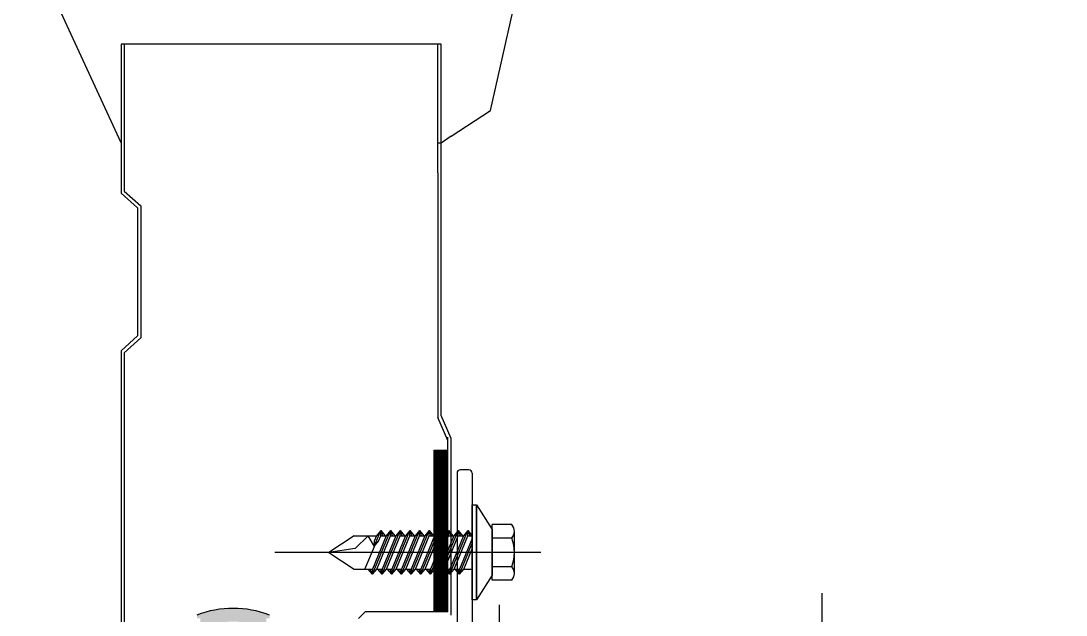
# Model space of a CAD drawing. Header units: millimetres. Extents: x 1448 to 104164, y -19509 to -89.
# Drawn here: x 103182.5 to 103340.8, y -1362.4 to -1272.4 of the extents above; entities that cross this region are included whole.
import ezdxf

# ---------------------------------------------------------------- set-up
doc = ezdxf.new("R2010")
doc.units = ezdxf.units.MM
doc.header["$LTSCALE"] = 60
doc.header["$MEASUREMENT"] = 0
doc.header["$PDSIZE"] = -10
doc.linetypes.add('CEN', pattern=[62, 60, -1, 0, -1])
doc.linetypes.add('HID', pattern=[2.5, 1.5, -1])
doc.layers.get('0').update_dxf_attribs({"linetype": 'CONTINUOUS'})
doc.layers.get('Defpoints').update_dxf_attribs({"color": 171, "linetype": 'CONTINUOUS'})
for name, color, linetype in [('2', 3, 'CONTINUOUS'), ('BOLT', 8, 'CONTINUOUS'), ('cen', 14, 'CONTINUOUS'), ('DIM', 7, 'CONTINUOUS'), ('ITXT', 7, 'CONTINUOUS'), ('PANEL', 9, 'CONTINUOUS'), ('WID', 7, 'CONTINUOUS')]:
    doc.layers.add(name, color=color, linetype=linetype)

# ---------------------------------------------------------------- blocks, each defined once
blk = doc.blocks.new('WINDOW')
at = {"color": 7, "ltscale": 0.3}
for p, q in [((10685.97, 479635.17), (10684.47, 479634.09)), ((10684.47, 479634.09), (10683.97, 479634.09))]:
    blk.add_line(p, q, dxfattribs=at)
at = {"layer": 'ITXT', "color": 7}
for points in [[(10635.97, 479634.14), (10621.45, 479665.71), (10620.8, 479674.13), (10622.74, 479680.6), (10625.33, 479685.78), (10650.56, 479706.5)], [(10685.97, 479635.17), (10691.96, 479639.06), (10696.49, 479659.24), (10698.43, 479665.06), (10699.08, 479672.19), (10695.2, 479677.37), (10668.68, 479701.97)]]:
    blk.add_lwpolyline(points, dxfattribs=at)
blk = doc.blocks.new('side roll')
at = {"color": 7}
for radius in [29.3, 24.3]:
    blk.add_circle((-19088.98, 501497.7), radius, dxfattribs=at)
at = {"color": 4}
for radius in [16.25, 14.31, 11.81]:
    blk.add_circle((-19088.98, 501497.7), radius, dxfattribs=at)
at = {"color": 6}
blk.add_circle((-19088.98, 501497.7), 11.03, dxfattribs=at)
for radius in [5.43, 4.92]:
    blk.add_circle((-19088.98, 501497.7), radius)
at = {"layer": 'cen'}
for p, q in [((-19088.98, 501534.7), (-19088.98, 501460.7)), ((-19125.98, 501497.7), (-19051.98, 501497.7))]:
    blk.add_line(p, q, dxfattribs=at)
blk = doc.blocks.new('SH')
at = {"color": 7, "linetype": 'CEN'}
for p, q in [((-17791.97, 501589.09), (-17793.27, 501589.09)), ((-17791.97, 501563.89), (-17793.27, 501563.89)), ((-17791.97, 501459.61), (-17793.27, 501459.61))]:
    blk.add_line(p, q, dxfattribs=at)
at = {"color": 1}
for p, q in [((-17787.31, 501547.68), (-17787.31, 501568.66)), ((-17738.5, 501517.35), (-17738.5, 501551.05)), ((-17757.88, 501549.57), (-17758.12, 501511.98)), ((-17722.89, 501533.4), (-17753.83, 501533.4))]:
    blk.add_line(p, q, dxfattribs=at)
at = {"color": 7}
for p, q in [((-17793.77, 501559.96), (-17793.77, 501561.13)), ((-17791.47, 501537.42), (-17791.47, 501558.96)), ((-17793.77, 501536.03), (-17793.77, 501556.51)), ((-17789.77, 501528.08), (-17789.77, 501536.99)), ((-17772.25, 501524.01), (-17772.25, 501534.23)), ((-17747.75, 501517.99), (-17747.75, 501528.59)), ((-17789.77, 501489.94), (-17789.77, 501481.04)), ((-17793.77, 501482), (-17793.77, 501460.11)), ((-17791.47, 501480.6), (-17791.47, 501460.11))]:
    blk.add_line(p, q, dxfattribs=at)
for p, q in [((-17770.21, 501539.51), (-17770.9, 501539.69)), ((-17771.63, 501534.71), (-17771.53, 501539.22)), ((-17767.49, 501533.65), (-17769.88, 501539.22)), ((-17789.27, 501536.86), (-17791.47, 501537.42)), ((-17772.25, 501532.5), (-17789.27, 501536.86)), ((-17789.77, 501534.61), (-17793.39, 501535.54)), ((-17747.75, 501528.59), (-17771.63, 501534.71)), ((-17749.01, 501530.98), (-17768.51, 501535.98)), ((-17749.01, 501528.92), (-17749.01, 501530.98)), ((-17743.97, 501530.37), (-17747.24, 501530.37)), ((-17738.5, 501527.15), (-17747.75, 501528.59)), ((-17746.26, 501528.36), (-17747.75, 501528.59)), ((-17724.85, 501511.06), (-17789.39, 501527.6)), ((-17713.77, 501517.51), (-17747.75, 501526.22)), ((-17748.38, 501517.51), (-17771.88, 501523.53)), ((-17762.87, 501520.74), (-17762.87, 501518.58)), ((-17753.99, 501515.91), (-17762.49, 501518.09)), ((-17753.37, 501518.31), (-17753.37, 501516.4)), ((-17714.06, 501517.59), (-17724.04, 501511.2)), ((-17713.77, 501517.51), (-17723.33, 501511.08)), ((-17713.77, 501500.51), (-17713.77, 501517.51)), ((-17723.77, 501507.77), (-17723.77, 501510.25)), ((-17724.85, 501506.96), (-17789.39, 501490.42)), ((-17714.06, 501500.44), (-17724.04, 501506.82)), ((-17713.77, 501500.51), (-17723.33, 501506.94)), ((-17713.77, 501500.51), (-17791.47, 501480.6)), ((-17789.77, 501483.41), (-17793.39, 501482.48))]:
    blk.add_line(p, q)
at = {"color": 1, "linetype": 'HID'}
for p, q in [((-17762.87, 501520.74), (-17762.63, 501532.41)), ((-17753.37, 501518.31), (-17753.13, 501529.97))]:
    blk.add_line(p, q, dxfattribs=at)
at = {"color": 2}
for p, q in [((-17753.37, 501517.83), (-17762.87, 501520.48)), ((-17762.87, 501519.88), (-17753.37, 501517.83)), ((-17753.38, 501517.34), (-17762.87, 501519.88)), ((-17762.87, 501519.34), (-17753.38, 501517.34)), ((-17753.36, 501516.87), (-17762.87, 501519.34)), ((-17762.87, 501518.74), (-17753.36, 501516.87)), ((-17753.37, 501516.4), (-17762.87, 501518.74))]:
    blk.add_line(p, q, dxfattribs=at)
at = {"color": 7}
for centre, start, end in [((-17793.27, 501588.59), 90, 180), ((-17791.97, 501588.59), 0, 90), ((-17793.27, 501564.39), 180, 270), ((-17791.97, 501564.39), 270, 0), ((-17793.27, 501460.11), 180, 270), ((-17791.97, 501460.11), 270, 0)]:
    blk.add_arc(centre, 0.5, start, end, dxfattribs=at)
for centre, radius, start, end in [((-17738.49, 501533.42), 9.27, 255.5822, 199.1898), ((-17771.03, 501539.2), 0.5, 75.6272, 178.7238), ((-17770.34, 501539.03), 0.5, 23.1835, 75.6272), ((-17738.5, 501533.4), 6.25, 252.2333, 209.0028), ((-17761.89, 501521.22), 16.16, 37.1659, 114.0885), ((-17793.27, 501536.03), 0.5, 180, 255.6272), ((-17771.75, 501534.23), 0.5, 75.6272, 180), ((-17789.27, 501528.08), 0.5, 180, 255.6272), ((-17771.75, 501524.01), 0.5, 180, 255.6272), ((-17762.37, 501518.58), 0.5, 180, 255.6272), ((-17748.25, 501517.99), 0.5, 255.6272, 0), ((-17753.87, 501516.4), 0.5, 255.6272, 0), ((-17724.6, 501512.03), 1, 255.6272, 303.9338), ((-17722.77, 501510.25), 1, 123.9338, 180), ((-17722.77, 501507.77), 1, 180, 236.0662), ((-17724.6, 501505.99), 1, 56.0662, 104.3728), ((-17789.27, 501489.94), 0.5, 104.3728, 180), ((-17793.27, 501482), 0.5, 104.3728, 180)]:
    blk.add_arc(centre, radius, start, end)
at = {"layer": '2', "ltscale": 0.3}
blk.add_line((-17793.77, 501556.51), (-17793.77, 501558.88), dxfattribs=at)
at = {"layer": 'Defpoints', "color": 0, "linetype": 'ByBlock'}
blk.add_point((-17786.09, 501558.09), dxfattribs=at)
at = {"layer": 'DIM', "color": 7}
for p, q in [((-17793.77, 501588.59), (-17793.77, 501564.39)), ((-17791.47, 501588.59), (-17791.47, 501564.39)), ((-17793.77, 501564.39), (-17793.52, 501561.51)), ((-17791.47, 501564.39), (-17791.39, 501563.47)), ((-17791.06, 501552.48), (-17790.27, 501555.05))]:
    blk.add_line(p, q, dxfattribs=at)
blk.add_circle((-17787.31, 501558.09), 3.75, dxfattribs=at)
for centre, radius, start, end in [((-17787.31, 501558.09), 6.75, 236.1855, 131.4873), ((-17788.65, 501558.07), 5.97, 121.6306, 149.0857), ((-17787.31, 501558.09), 4.25, 191.755, 168.245), ((-17795.39, 501558.23), 2.37, 313.3216, 46.6784)]:
    blk.add_arc(centre, radius, start, end, dxfattribs=at)
blk = doc.blocks.new('SELF')
at = {"layer": 'BOLT', "color": 10}
for p, q in [((-19197.01, 501454.87), (-19193.6, 501463.17)), ((-19197.01, 501454.87), (-19193.6, 501463.17)), ((-19196.67, 501460.16), (-19195.43, 501463.17)), ((-19196.67, 501460.16), (-19195.43, 501463.17)), ((-19195.18, 501454.87), (-19191.76, 501463.17)), ((-19195.18, 501454.87), (-19191.76, 501463.17)), ((-19193.35, 501454.87), (-19189.93, 501463.17)), ((-19193.35, 501454.87), (-19189.93, 501463.17)), ((-19191.51, 501454.87), (-19188.1, 501463.17)), ((-19191.51, 501454.87), (-19188.1, 501463.17)), ((-19189.68, 501454.87), (-19186.26, 501463.17)), ((-19189.68, 501454.87), (-19186.26, 501463.17)), ((-19187.85, 501454.87), (-19184.43, 501463.17)), ((-19187.85, 501454.87), (-19184.43, 501463.17)), ((-19186.02, 501454.87), (-19182.6, 501463.17)), ((-19186.02, 501454.87), (-19182.6, 501463.17)), ((-19184.18, 501454.87), (-19180.77, 501463.17)), ((-19184.18, 501454.87), (-19180.77, 501463.17)), ((-19182.35, 501454.87), (-19178.93, 501463.17)), ((-19182.35, 501454.87), (-19178.93, 501463.17)), ((-19180.52, 501454.87), (-19178.12, 501460.77))]:
    blk.add_line(p, q, dxfattribs=at)
at = {"layer": 'BOLT'}
for p, q in [((-19170.62, 501464.27), (-19174.32, 501464.27)), ((-19174.32, 501453.77), (-19174.32, 501464.27)), ((-19170.12, 501454.95), (-19170.12, 501463.09)), ((-19200.49, 501462.17), (-19196.23, 501462.17)), ((-19195.43, 501462.17), (-19194.4, 501462.17)), ((-19193.6, 501462.17), (-19192.57, 501462.17)), ((-19191.76, 501462.17), (-19190.73, 501462.17)), ((-19189.93, 501462.17), (-19188.9, 501462.17)), ((-19188.1, 501462.17), (-19187.07, 501462.17)), ((-19186.26, 501462.17), (-19185.24, 501462.17)), ((-19184.43, 501462.17), (-19183.4, 501462.17)), ((-19182.6, 501462.17), (-19181.57, 501462.17)), ((-19180.77, 501462.17), (-19179.74, 501462.17)), ((-19178.93, 501462.17), (-19178.12, 501462.17)), ((-19170.62, 501461.73), (-19174.32, 501461.73)), ((-19200.49, 501455.87), (-19197.01, 501455.87)), ((-19196.21, 501455.87), (-19195.18, 501455.87)), ((-19194.38, 501455.87), (-19193.35, 501455.87)), ((-19192.54, 501455.87), (-19191.51, 501455.87)), ((-19190.71, 501455.87), (-19189.68, 501455.87)), ((-19188.88, 501455.87), (-19187.85, 501455.87)), ((-19187.04, 501455.87), (-19186.02, 501455.87)), ((-19185.21, 501455.87), (-19184.18, 501455.87)), ((-19183.38, 501455.87), (-19182.35, 501455.87)), ((-19181.55, 501455.87), (-19180.52, 501455.87)), ((-19179.71, 501455.87), (-19178.12, 501455.87)), ((-19170.62, 501456.3), (-19174.32, 501456.3)), ((-19170.62, 501453.77), (-19174.32, 501453.77))]:
    blk.add_line(p, q, dxfattribs=at)
for points in [[(-19177.32, 501468.02), (-19177.32, 501450.02), (-19178.12, 501450.02), (-19178.12, 501468.02)], [(-19174.32, 501463.32), (-19174.32, 501454.72), (-19177.32, 501450.02), (-19177.32, 501468.02)], [(-19193.6, 501463.17), (-19194.4, 501462.17), (-19197.01, 501455.87), (-19197.01, 501454.87), (-19196.21, 501455.87), (-19193.6, 501462.17)], [(-19195.43, 501463.17), (-19196.23, 501462.17), (-19196.67, 501461.16), (-19196.67, 501460.16), (-19195.86, 501461.16), (-19195.43, 501462.17)], [(-19191.76, 501463.17), (-19192.57, 501462.17), (-19195.18, 501455.87), (-19195.18, 501454.87), (-19194.38, 501455.87), (-19191.76, 501462.17)], [(-19189.93, 501463.17), (-19190.73, 501462.17), (-19193.35, 501455.87), (-19193.35, 501454.87), (-19192.54, 501455.87), (-19189.93, 501462.17)], [(-19188.1, 501463.17), (-19188.9, 501462.17), (-19191.51, 501455.87), (-19191.51, 501454.87), (-19190.71, 501455.87), (-19188.1, 501462.17)], [(-19186.26, 501463.17), (-19187.07, 501462.17), (-19189.68, 501455.87), (-19189.68, 501454.87), (-19188.88, 501455.87), (-19186.26, 501462.17)], [(-19184.43, 501463.17), (-19185.24, 501462.17), (-19187.85, 501455.87), (-19187.85, 501454.87), (-19187.04, 501455.87), (-19184.43, 501462.17)], [(-19182.6, 501463.17), (-19183.4, 501462.17), (-19186.02, 501455.87), (-19186.02, 501454.87), (-19185.21, 501455.87), (-19182.6, 501462.17)], [(-19180.77, 501463.17), (-19181.57, 501462.17), (-19184.18, 501455.87), (-19184.18, 501454.87), (-19183.38, 501455.87), (-19180.77, 501462.17)], [(-19178.93, 501463.17), (-19179.74, 501462.17), (-19182.35, 501455.87), (-19182.35, 501454.87), (-19181.55, 501455.87), (-19178.93, 501462.17)]]:
    blk.add_lwpolyline(points, close=True, dxfattribs=at)
for points in [[(-19195.03, 501462.17), (-19195.43, 501463.17), (-19194.63, 501462.17)], [(-19193.19, 501462.17), (-19193.6, 501463.17), (-19192.79, 501462.17)], [(-19191.36, 501462.17), (-19191.76, 501463.17), (-19190.96, 501462.17)], [(-19189.53, 501462.17), (-19189.93, 501463.17), (-19189.13, 501462.17)], [(-19187.7, 501462.17), (-19188.1, 501463.17), (-19187.29, 501462.17)], [(-19185.86, 501462.17), (-19186.26, 501463.17), (-19185.46, 501462.17)], [(-19184.03, 501462.17), (-19184.43, 501463.17), (-19183.63, 501462.17)], [(-19182.2, 501462.17), (-19182.6, 501463.17), (-19181.79, 501462.17)], [(-19180.36, 501462.17), (-19180.77, 501463.17), (-19179.96, 501462.17)], [(-19178.53, 501462.17), (-19178.93, 501463.17), (-19178.13, 501462.17)], [(-19198.44, 501455.87), (-19196.64, 501460.15), (-19197.81, 501462.17), (-19200.31, 501459.75), (-19205.29, 501459.02)], [(-19200.49, 501462.17), (-19205.29, 501459.02), (-19200.49, 501455.87)], [(-19178.12, 501461.65), (-19180.52, 501455.87), (-19180.52, 501454.87), (-19179.71, 501455.87), (-19178.12, 501459.71)], [(-19197.42, 501455.87), (-19197.01, 501454.87), (-19197.82, 501455.87)], [(-19197.42, 501455.87), (-19197.01, 501454.87), (-19197.82, 501455.87)], [(-19195.58, 501455.87), (-19195.18, 501454.87), (-19195.98, 501455.87)], [(-19195.58, 501455.87), (-19195.18, 501454.87), (-19195.98, 501455.87)], [(-19193.75, 501455.87), (-19193.35, 501454.87), (-19194.15, 501455.87)], [(-19193.75, 501455.87), (-19193.35, 501454.87), (-19194.15, 501455.87)], [(-19191.92, 501455.87), (-19191.51, 501454.87), (-19192.32, 501455.87)], [(-19191.92, 501455.87), (-19191.51, 501454.87), (-19192.32, 501455.87)], [(-19190.08, 501455.87), (-19189.68, 501454.87), (-19190.49, 501455.87)], [(-19190.08, 501455.87), (-19189.68, 501454.87), (-19190.49, 501455.87)], [(-19188.25, 501455.87), (-19187.85, 501454.87), (-19188.65, 501455.87)], [(-19188.25, 501455.87), (-19187.85, 501454.87), (-19188.65, 501455.87)], [(-19186.42, 501455.87), (-19186.02, 501454.87), (-19186.82, 501455.87)], [(-19186.42, 501455.87), (-19186.02, 501454.87), (-19186.82, 501455.87)], [(-19184.58, 501455.87), (-19184.18, 501454.87), (-19184.99, 501455.87)], [(-19184.58, 501455.87), (-19184.18, 501454.87), (-19184.99, 501455.87)], [(-19182.75, 501455.87), (-19182.35, 501454.87), (-19183.15, 501455.87)], [(-19182.75, 501455.87), (-19182.35, 501454.87), (-19183.15, 501455.87)], [(-19180.92, 501455.87), (-19180.52, 501454.87), (-19181.32, 501455.87)]]:
    blk.add_lwpolyline(points, dxfattribs=at)
for centre, radius, start, end in [((-19171.98, 501463), 1.86, 316.9662, 43.0338), ((-19177.73, 501459.02), 7.61, 339.1195, 20.8805), ((-19171.98, 501455.03), 1.86, 316.9662, 43.0338)]:
    blk.add_arc(centre, radius, start, end, dxfattribs=at)
at = {"layer": 'cen'}
blk.add_line((-19165.12, 501459.02), (-19215.47, 501459.02), dxfattribs=at)
blk = doc.blocks.new('*X24')
at = {"color": 0}
for p, q in [((586.88, 374.93), (588.76, 376.8)), ((586.88, 375.1), (588.58, 376.8)), ((586.88, 375.28), (588.4, 376.8)), ((586.88, 375.46), (588.23, 376.8)), ((586.88, 375.63), (588.05, 376.8)), ((586.88, 375.81), (587.87, 376.8)), ((586.88, 375.99), (587.7, 376.8)), ((586.88, 376.16), (587.52, 376.8)), ((586.88, 376.34), (587.34, 376.8)), ((586.88, 376.52), (587.17, 376.8)), ((586.88, 376.69), (586.99, 376.8)), ((588.86, 374.75), (586.88, 376.73)), ((588.68, 374.75), (586.88, 376.55)), ((588.5, 374.75), (586.88, 376.37)), ((588.33, 374.75), (586.88, 376.2)), ((588.15, 374.75), (586.88, 376.02)), ((587.97, 374.75), (586.88, 375.84)), ((587.8, 374.75), (586.88, 375.67)), ((587.62, 374.75), (586.88, 375.49)), ((587.44, 374.75), (586.88, 375.31)), ((589.03, 374.75), (586.98, 376.8)), ((587.06, 374.75), (589.11, 376.8)), ((589.21, 374.75), (587.16, 376.8)), ((587.24, 374.75), (589.29, 376.8)), ((589.39, 374.75), (587.34, 376.8)), ((587.41, 374.75), (589.46, 376.8)), ((589.56, 374.75), (587.51, 376.8)), ((587.59, 374.75), (589.64, 376.8)), ((589.74, 374.75), (587.69, 376.8)), ((587.77, 374.75), (589.82, 376.8)), ((589.92, 374.75), (587.87, 376.8)), ((587.95, 374.75), (590, 376.8)), ((590.09, 374.75), (588.04, 376.8)), ((588.12, 374.75), (590.17, 376.8)), ((590.27, 374.75), (588.22, 376.8)), ((588.3, 374.75), (590.35, 376.8)), ((590.45, 374.75), (588.4, 376.8)), ((588.48, 374.75), (590.53, 376.8)), ((590.63, 374.75), (588.58, 376.8)), ((588.65, 374.75), (590.7, 376.8)), ((590.8, 374.75), (588.75, 376.8)), ((588.83, 374.75), (590.88, 376.8)), ((590.98, 374.75), (588.93, 376.8)), ((589.01, 374.75), (591.06, 376.8)), ((591.16, 374.75), (589.11, 376.8)), ((589.18, 374.75), (591.23, 376.8)), ((591.33, 374.75), (589.28, 376.8)), ((589.36, 374.75), (591.41, 376.8)), ((591.51, 374.75), (589.46, 376.8)), ((589.54, 374.75), (591.59, 376.8)), ((591.69, 374.75), (589.64, 376.8)), ((589.71, 374.75), (591.76, 376.8)), ((591.86, 374.75), (589.81, 376.8)), ((589.89, 374.75), (591.94, 376.8)), ((592.04, 374.75), (589.99, 376.8)), ((590.07, 374.75), (592.12, 376.8)), ((592.22, 374.75), (590.17, 376.8)), ((590.24, 374.75), (592.29, 376.8)), ((592.39, 374.75), (590.34, 376.8)), ((590.42, 374.75), (592.47, 376.8)), ((592.57, 374.75), (590.52, 376.8)), ((590.6, 374.75), (592.65, 376.8)), ((592.75, 374.75), (590.7, 376.8)), ((590.77, 374.75), (592.82, 376.8)), ((592.92, 374.75), (590.87, 376.8)), ((590.95, 374.75), (593, 376.8)), ((593.1, 374.75), (591.05, 376.8)), ((591.13, 374.75), (593.18, 376.8)), ((593.28, 374.75), (591.23, 376.8)), ((591.3, 374.75), (593.35, 376.8)), ((593.45, 374.75), (591.4, 376.8)), ((591.48, 374.75), (593.53, 376.8)), ((593.63, 374.75), (591.58, 376.8)), ((591.66, 374.75), (593.71, 376.8)), ((593.81, 374.75), (591.76, 376.8)), ((591.83, 374.75), (593.88, 376.8)), ((593.98, 374.75), (591.93, 376.8)), ((592.01, 374.75), (594.06, 376.8)), ((594.16, 374.75), (592.11, 376.8)), ((592.19, 374.75), (594.24, 376.8)), ((594.34, 374.75), (592.29, 376.8)), ((592.36, 374.75), (594.41, 376.8)), ((594.51, 374.75), (592.46, 376.8)), ((592.54, 374.75), (594.59, 376.8)), ((594.69, 374.75), (592.64, 376.8)), ((592.72, 374.75), (594.77, 376.8)), ((594.87, 374.75), (592.82, 376.8)), ((592.89, 374.75), (594.94, 376.8)), ((595.04, 374.75), (592.99, 376.8)), ((593.07, 374.75), (595.12, 376.8)), ((595.22, 374.75), (593.17, 376.8)), ((593.25, 374.75), (595.3, 376.8)), ((595.4, 374.75), (593.35, 376.8)), ((593.43, 374.75), (595.48, 376.8)), ((595.57, 374.75), (593.52, 376.8)), ((593.6, 374.75), (595.65, 376.8)), ((595.75, 374.75), (593.7, 376.8)), ((593.78, 374.75), (595.83, 376.8)), ((595.93, 374.75), (593.88, 376.8)), ((593.96, 374.75), (596.01, 376.8)), ((596.11, 374.75), (594.06, 376.8)), ((594.13, 374.75), (596.18, 376.8)), ((596.28, 374.75), (594.23, 376.8)), ((594.31, 374.75), (596.36, 376.8)), ((596.46, 374.75), (594.41, 376.8)), ((594.49, 374.75), (596.54, 376.8)), ((596.64, 374.75), (594.59, 376.8)), ((594.66, 374.75), (596.71, 376.8)), ((596.81, 374.75), (594.76, 376.8)), ((594.84, 374.75), (596.89, 376.8)), ((596.99, 374.75), (594.94, 376.8)), ((595.02, 374.75), (597.07, 376.8)), ((597.17, 374.75), (595.12, 376.8)), ((595.19, 374.75), (597.24, 376.8)), ((597.34, 374.75), (595.29, 376.8)), ((595.37, 374.75), (597.42, 376.8)), ((597.52, 374.75), (595.47, 376.8)), ((595.55, 374.75), (597.6, 376.8)), ((597.7, 374.75), (595.65, 376.8)), ((595.72, 374.75), (597.77, 376.8)), ((597.87, 374.75), (595.82, 376.8)), ((595.9, 374.75), (597.95, 376.8)), ((598.05, 374.75), (596, 376.8)), ((596.08, 374.75), (598.13, 376.8)), ((598.23, 374.75), (596.18, 376.8)), ((596.25, 374.75), (598.3, 376.8)), ((598.4, 374.75), (596.35, 376.8)), ((596.43, 374.75), (598.48, 376.8)), ((598.58, 374.75), (596.53, 376.8)), ((596.61, 374.75), (598.66, 376.8)), ((598.76, 374.75), (596.71, 376.8)), ((596.78, 374.75), (598.83, 376.8)), ((598.93, 374.75), (596.88, 376.8)), ((596.96, 374.75), (599.01, 376.8)), ((599.11, 374.75), (597.06, 376.8)), ((597.14, 374.75), (599.19, 376.8)), ((599.29, 374.75), (597.24, 376.8)), ((597.31, 374.75), (599.36, 376.8)), ((599.46, 374.75), (597.41, 376.8)), ((597.49, 374.75), (599.54, 376.8)), ((599.64, 374.75), (597.59, 376.8)), ((597.67, 374.75), (599.72, 376.8)), ((599.82, 374.75), (597.77, 376.8)), ((597.84, 374.75), (599.89, 376.8)), ((599.99, 374.75), (597.94, 376.8)), ((598.02, 374.75), (600.07, 376.8)), ((600.17, 374.75), (598.12, 376.8)), ((598.2, 374.75), (600.25, 376.8)), ((600.35, 374.75), (598.3, 376.8)), ((598.37, 374.75), (600.42, 376.8)), ((600.52, 374.75), (598.47, 376.8)), ((598.55, 374.75), (600.6, 376.8)), ((600.7, 374.75), (598.65, 376.8)), ((598.73, 374.75), (600.78, 376.8)), ((600.88, 374.75), (598.83, 376.8)), ((598.91, 374.75), (600.96, 376.8)), ((601.05, 374.75), (599, 376.8)), ((599.08, 374.75), (601.13, 376.8)), ((601.23, 374.75), (599.18, 376.8)), ((599.26, 374.75), (601.31, 376.8)), ((601.41, 374.75), (599.36, 376.8)), ((599.44, 374.75), (601.49, 376.8)), ((601.59, 374.75), (599.54, 376.8)), ((599.61, 374.75), (601.66, 376.8)), ((601.76, 374.75), (599.71, 376.8)), ((599.79, 374.75), (601.84, 376.8)), ((601.94, 374.75), (599.89, 376.8)), ((599.97, 374.75), (602.02, 376.8)), ((602.12, 374.75), (600.07, 376.8)), ((600.14, 374.75), (602.19, 376.8)), ((602.29, 374.75), (600.24, 376.8)), ((600.32, 374.75), (602.37, 376.8)), ((602.47, 374.75), (600.42, 376.8)), ((600.5, 374.75), (602.55, 376.8)), ((602.65, 374.75), (600.6, 376.8)), ((600.67, 374.75), (602.72, 376.8)), ((602.82, 374.75), (600.77, 376.8)), ((600.85, 374.75), (602.9, 376.8)), ((603, 374.75), (600.95, 376.8)), ((601.03, 374.75), (603.08, 376.8)), ((603.18, 374.75), (601.13, 376.8)), ((601.2, 374.75), (603.25, 376.8)), ((603.35, 374.75), (601.3, 376.8)), ((601.38, 374.75), (603.43, 376.8)), ((603.53, 374.75), (601.48, 376.8)), ((601.56, 374.75), (603.61, 376.8)), ((603.71, 374.75), (601.66, 376.8)), ((601.73, 374.75), (603.78, 376.8)), ((603.88, 374.75), (601.83, 376.8)), ((601.91, 374.75), (603.96, 376.8)), ((604.06, 374.75), (602.01, 376.8)), ((602.09, 374.75), (604.14, 376.8)), ((604.24, 374.75), (602.19, 376.8)), ((602.26, 374.75), (604.31, 376.8)), ((604.41, 374.75), (602.36, 376.8)), ((602.44, 374.75), (604.49, 376.8)), ((604.59, 374.75), (602.54, 376.8)), ((602.62, 374.75), (604.67, 376.8)), ((604.77, 374.75), (602.72, 376.8)), ((602.79, 374.75), (604.84, 376.8)), ((604.94, 374.75), (602.89, 376.8)), ((602.97, 374.75), (605.02, 376.8)), ((605.12, 374.75), (603.07, 376.8)), ((603.15, 374.75), (605.2, 376.8)), ((605.3, 374.75), (603.25, 376.8)), ((603.32, 374.75), (605.37, 376.8)), ((605.47, 374.75), (603.42, 376.8)), ((603.5, 374.75), (605.55, 376.8)), ((605.65, 374.75), (603.6, 376.8)), ((603.68, 374.75), (605.73, 376.8)), ((605.83, 374.75), (603.78, 376.8)), ((603.85, 374.75), (605.9, 376.8)), ((606, 374.75), (603.95, 376.8)), ((604.03, 374.75), (606.08, 376.8)), ((606.18, 374.75), (604.13, 376.8)), ((604.21, 374.75), (606.26, 376.8)), ((606.36, 374.75), (604.31, 376.8)), ((604.39, 374.75), (606.44, 376.8)), ((606.54, 374.75), (604.49, 376.8)), ((604.56, 374.75), (606.61, 376.8)), ((606.71, 374.75), (604.66, 376.8)), ((604.74, 374.75), (606.79, 376.8)), ((606.89, 374.75), (604.84, 376.8)), ((604.92, 374.75), (606.97, 376.8)), ((607.07, 374.75), (605.02, 376.8)), ((605.09, 374.75), (607.14, 376.8)), ((607.24, 374.75), (605.19, 376.8)), ((605.27, 374.75), (607.32, 376.8)), ((607.42, 374.75), (605.37, 376.8)), ((605.45, 374.75), (607.5, 376.8)), ((607.6, 374.75), (605.55, 376.8)), ((605.62, 374.75), (607.67, 376.8)), ((607.77, 374.75), (605.72, 376.8)), ((605.8, 374.75), (607.85, 376.8)), ((607.95, 374.75), (605.9, 376.8)), ((605.98, 374.75), (608.03, 376.8)), ((608.13, 374.75), (606.08, 376.8)), ((606.15, 374.75), (608.2, 376.8)), ((608.3, 374.75), (606.25, 376.8)), ((606.33, 374.75), (608.38, 376.8)), ((608.48, 374.75), (606.43, 376.8)), ((606.51, 374.75), (608.56, 376.8)), ((608.66, 374.75), (606.61, 376.8)), ((606.68, 374.75), (608.73, 376.8)), ((608.83, 374.75), (606.78, 376.8)), ((606.86, 374.75), (608.91, 376.8)), ((609.01, 374.75), (606.96, 376.8)), ((607.04, 374.75), (609.09, 376.8)), ((609.19, 374.75), (607.14, 376.8)), ((607.21, 374.75), (609.26, 376.8)), ((609.36, 374.75), (607.31, 376.8)), ((607.39, 374.75), (609.44, 376.8)), ((609.54, 374.75), (607.49, 376.8)), ((607.57, 374.75), (609.62, 376.8)), ((609.72, 374.75), (607.67, 376.8)), ((607.74, 374.75), (609.79, 376.8)), ((609.89, 374.75), (607.84, 376.8)), ((607.92, 374.75), (609.97, 376.8)), ((610.07, 374.75), (608.02, 376.8)), ((608.1, 374.75), (610.15, 376.8)), ((610.25, 374.75), (608.2, 376.8)), ((608.27, 374.75), (610.32, 376.8)), ((610.42, 374.75), (608.37, 376.8)), ((608.45, 374.75), (610.5, 376.8)), ((610.6, 374.75), (608.55, 376.8)), ((608.63, 374.75), (610.68, 376.8)), ((610.78, 374.75), (608.73, 376.8)), ((608.8, 374.75), (610.85, 376.8)), ((610.95, 374.75), (608.9, 376.8)), ((608.98, 374.75), (611.03, 376.8)), ((611.13, 374.75), (609.08, 376.8)), ((609.16, 374.75), (611.21, 376.8)), ((611.31, 374.75), (609.26, 376.8)), ((611.38, 374.86), (609.43, 376.8)), ((609.51, 374.75), (611.38, 376.62)), ((611.38, 375.03), (609.61, 376.8)), ((609.69, 374.75), (611.38, 376.45)), ((611.38, 375.21), (609.79, 376.8)), ((609.87, 374.75), (611.38, 376.27)), ((611.38, 375.39), (609.97, 376.8)), ((610.04, 374.75), (611.38, 376.09)), ((611.38, 375.56), (610.14, 376.8)), ((610.22, 374.75), (611.38, 375.91)), ((611.38, 375.74), (610.32, 376.8)), ((610.4, 374.75), (611.38, 375.74)), ((611.38, 375.92), (610.5, 376.8)), ((610.57, 374.75), (611.38, 375.56)), ((611.38, 376.09), (610.67, 376.8)), ((610.75, 374.75), (611.38, 375.38)), ((611.38, 376.27), (610.85, 376.8)), ((611.38, 376.45), (611.03, 376.8)), ((611.38, 376.62), (611.2, 376.8)), ((587.27, 374.75), (586.88, 375.14)), ((587.09, 374.75), (586.88, 374.96)), ((586.91, 374.75), (586.88, 374.78)), ((610.93, 374.75), (611.38, 375.21)), ((611.1, 374.75), (611.38, 375.03)), ((611.28, 374.75), (611.38, 374.85))]:
    blk.add_line(p, q, dxfattribs=at)

msp = doc.modelspace()

# ---------------------------------------------------------------- hatches: boundary and pattern name
at = {"ltscale": 0.3}
h = msp.add_hatch(color=256, dxfattribs=at)
edge = h.paths.add_edge_path()
edge.add_line((103219.66, -1372.89), (103220.16, -1372.89))
edge.add_ellipse((103214.66, -1358.44), major_axis=(10.93, 10.93), ratio=1, start_angle=204.1537, end_angle=245.8463, ccw=False)
edge.add_line((103209.16, -1372.89), (103209.66, -1372.89))
edge.add_line((103209.66, -1372.89), (103209.66, -1362.89))
edge.add_line((103209.66, -1362.89), (103209.16, -1362.89))
edge.add_line((103209.16, -1362.89), (103209.16, -1362.39))
edge.add_ellipse((103214.66, -1376.83), major_axis=(-10.93, 10.93), ratio=1, start_angle=294.1537, end_angle=335.8463, ccw=False)
edge.add_line((103220.16, -1362.39), (103220.16, -1362.89))
edge.add_line((103220.16, -1362.89), (103219.66, -1362.89))
edge.add_line((103219.66, -1362.89), (103219.66, -1372.89))
edge = h.paths.add_edge_path(flags=16)
edge.add_ellipse((103217.46, -1368.84), major_axis=(-0.141, 0.141), ratio=1, start_angle=225, end_angle=315)
edge.add_line((103217.46, -1368.64), (103211.86, -1368.64))
edge.add_ellipse((103211.86, -1368.84), major_axis=(0.141, 0.141), ratio=1, start_angle=45, end_angle=135)
edge.add_line((103211.66, -1368.84), (103211.66, -1371.4))
edge.add_ellipse((103211.86, -1371.4), major_axis=(0.141, 0.141), ratio=1, start_angle=135, end_angle=212.806)
edge.add_ellipse((103214.66, -1358.44), major_axis=(9.51, 9.51), ratio=1, start_angle=212.8053, end_angle=237.1947)
edge.add_ellipse((103217.46, -1371.4), major_axis=(-0.141, 0.141), ratio=1, start_angle=147.1938, end_angle=225)
edge.add_line((103217.66, -1371.4), (103217.66, -1368.84))
edge = h.paths.add_edge_path(flags=16)
edge.add_line((103217.66, -1366.44), (103217.66, -1363.88))
edge.add_ellipse((103217.46, -1363.88), major_axis=(0.141, 0.141), ratio=1, start_angle=315, end_angle=392.806)
edge.add_ellipse((103214.66, -1376.83), major_axis=(-9.51, 9.51), ratio=1, start_angle=-57.1947, end_angle=-32.8053)
edge.add_ellipse((103211.86, -1363.88), major_axis=(-0.141, 0.141), ratio=1, start_angle=-32.8061, end_angle=45)
edge.add_line((103211.66, -1363.88), (103211.66, -1366.44))
edge.add_ellipse((103211.86, -1366.44), major_axis=(0.141, 0.141), ratio=1, start_angle=135, end_angle=225)
edge.add_line((103211.86, -1366.64), (103217.46, -1366.64))
edge.add_ellipse((103217.46, -1366.44), major_axis=(0.141, 0.141), ratio=1, start_angle=225, end_angle=315)

# ---------------------------------------------------------------- linework, layer by layer
for p, q in [((103246.16, -1275.91), (103197.66, -1275.91)), ((103245.66, -1295.36), (103245.66, -1275.91))]:
    msp.add_line(p, q, dxfattribs=at)
for p, q in [((103245.11, -1337.39), (103247.16, -1337.39)), ((103245.11, -1361.89), (103245.11, -1337.39))]:
    msp.add_line(p, q)
at = {"layer": 'PANEL'}
for p, q in [((103197.66, -1275.91), (103197.66, -1298.45)), ((103198.16, -1275.91), (103198.16, -1298.14)), ((103246.16, -1332.14), (103246.16, -1275.91)), ((103245.66, -1295.36), (103245.66, -1332.45)), ((103198.16, -1298.14), (103200.66, -1300.39)), ((103197.66, -1298.45), (103200.16, -1300.7)), ((103200.16, -1300.7), (103200.16, -1320.08)), ((103200.66, -1300.39), (103200.66, -1320.39)), ((103197.66, -1322.33), (103200.16, -1320.08)), ((103198.16, -1322.64), (103200.66, -1320.39)), ((103197.66, -1322.33), (103197.66, -1372.89)), ((103198.16, -1322.64), (103198.16, -1372.39)), ((103247.16, -1335.95), (103245.66, -1332.45)), ((103247.66, -1335.64), (103246.16, -1332.14)), ((103247.16, -1361.89), (103247.16, -1335.45)), ((103247.66, -1362.39), (103247.66, -1335.64)), ((103233.65, -1362.89), (103234.66, -1361.89)), ((103247.16, -1361.89), (103234.66, -1361.89))]:
    msp.add_line(p, q, dxfattribs=at)
at = {"layer": 'WID'}
msp.add_arc((103214.66, -1376.83), 15.46, 69.1537, 110.8463, dxfattribs=at)

# ---------------------------------------------------------------- block references
at = {"extrusion": (0, 0, -1), "zscale": -1, "rotation": 270}
msp.add_blockref('*X24', (-103621.91, -750.51), dxfattribs=at)
for name, p in [('SH', (121042.33, -502929.48)), ('side roll', (122392.81, -502893.78))]:
    msp.add_blockref(name, p)
at = {"xscale": 0.800000000745058, "yscale": 0.800000000745058, "zscale": 0.800000000745058}
msp.add_blockref('SELF', (118593.36, -402520.1), dxfattribs=at)
at = {"layer": '2'}
msp.add_blockref('WINDOW', (92561.69, -480925), dxfattribs=at)

doc.saveas('drawing.dxf')
